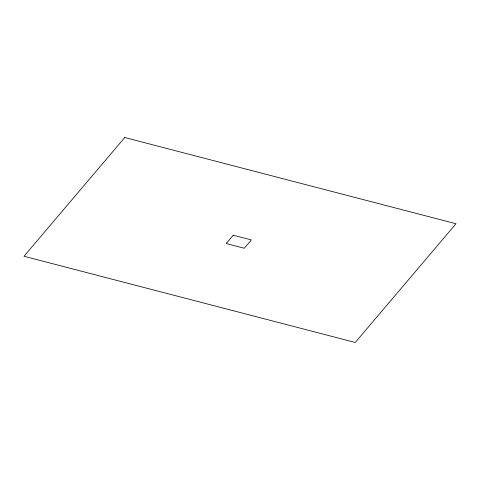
<?xml version="1.0" encoding="UTF-8"?>
<svg xmlns="http://www.w3.org/2000/svg" width="480" height="480" viewBox="0 0 480 480"><rect width="100%" height="100%" fill="white"/><g stroke="black" fill="none" stroke-linecap="round" stroke-linejoin="round"><path stroke-width="0.72" d="M124.746 137.532L24 256.26L355.254 342.468L456 223.74L124.746 137.532M233.238 235.206L226.17 243.534L244.284 248.25L251.352 239.922L233.238 235.206"/></g></svg>
